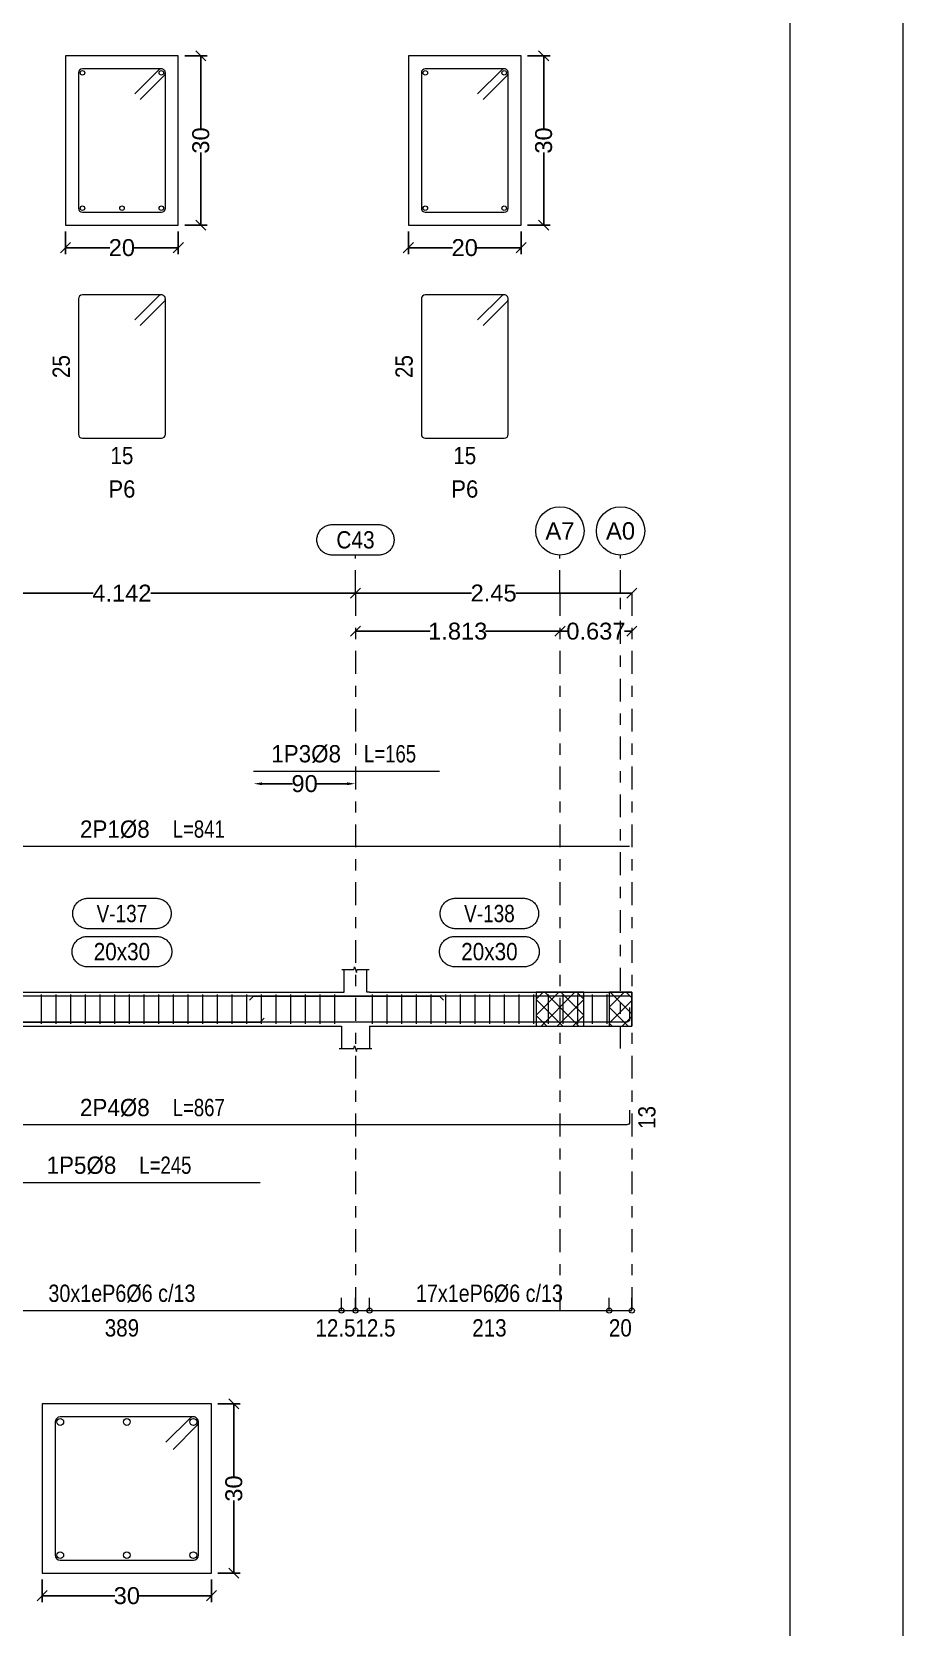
# Model space of a CAD drawing. Header units: millimetres. Extents: x 2 to 158, y -69 to 77.
# Drawn here: x 54.08 to 61.81, y -4.22 to 9.91 of the extents above; entities that cross this region are included whole.
import ezdxf
from ezdxf.enums import TextEntityAlignment as Align

# ---------------------------------------------------------------- set-up
doc = ezdxf.new("R2010")
doc.units = ezdxf.units.MM
doc.linetypes.add('CYPE_RAYAPUNTO', pattern=[0.4125, 0.2025, -0.105, 0, -0.105])
for name, color, linetype, lineweight in [('ALZ_ARM_LONG_ARM_TEXTOS', 3, 'Continuous', 9), ('ALZ_ARM_LONG_TXT_LONG', 3, 'Continuous', 9), ('ALZ_ARM_TRANS_TXT_EST', 3, 'Continuous', 9), ('ALZ_CONT_NUDOS', 122, 'Continuous', 9), ('ALZ_CONT_VIG_HORMIGON', 2, 'Continuous', 9), ('ALZ_COT_COT_ANCLAJES', 3, 'Continuous', 0), ('ALZ_COT_COT_ARM', 3, 'Continuous', 0), ('ALZ_COT_COT_EST', 3, 'Continuous', 0), ('ALZ_COT_COT_LIN_APOYOS', 2, 'CYPE_RAYAPUNTO', 0), ('ALZ_COT_LONGITUD_PROYECTADA', 122, 'Continuous', 0), ('ALZ_COT_TEXTOS_ESTRIBOS', 122, 'Continuous', 0), ('ALZ_REF_COT_LIN_AUX_COTA', 2, 'CYPE_RAYAPUNTO', 9), ('ALZ_REF_REF_NOMBRE', 3, 'Continuous', 9), ('ALZ_REF_REF_REFERENCIA', 3, 'Continuous', 9), ('ALZ_REF_TEXTO_REF_NOMBRE', 3, 'Continuous', 9), ('ALZ_REF_TEXTO_REF_REFERENCIA', 3, 'Continuous', 9), ('ARM_LONGITUDINAL_Ø12', 171, 'Continuous', 9), ('ARM_LONGITUDINAL_Ø8', 32, 'Continuous', 9), ('ARM_TRANSVERSAL_Ø6', 151, 'Continuous', 9), ('RECUAD_LIMITES', 2, 'Continuous', 0), ('RECUAD_MARCO', 1, 'Continuous', 20), ('SEC_CONT_VIG_HORMIGON_SECCION', 2, 'Continuous', 9), ('SEC_COTAS_SEC_DIM_VIGA', 122, 'Continuous', 0), ('SEC_COTAS_TEXTOS_DESPIECE_ESTRIBADO', 122, 'Continuous', 0), ('SEC_REF_TXT_POSICIONES_ARM_ESTRIBOS', 1, 'Continuous', 9)]:
    doc.layers.add(name, color=color, linetype=linetype, lineweight=lineweight)
doc.styles.add('CYPETXT_0.225_romans', font='arial.ttf', dxfattribs={"height": 0.15})
doc.styles.add('CYPETXT_romans', font='arial.ttf', dxfattribs={"height": 0.2})
doc.dimstyles.new('cype_arrow', dxfattribs={"dimtxt": 0.18, "dimasz": 0.075, "dimexe": 0.05625, "dimexo": 0.05625, "dimgap": 0, "dimtad": 0, "dimdec": 4, "dimzin": 0, "dimdsep": 46, "dimtxsty": 'CYPETXT_0.225_romans', "dimcen": 0.09, "dimadec": 0, "dimazin": 0, "dimtfac": 1, "dimtdec": 4, "dimtofl": 0, "dimtmove": 2, "dimatfit": 3, "dimfxl": 1, "dimtolj": 1, "dimtzin": 0, "dimarcsym": 0})
doc.dimstyles.new('cype_oblique', dxfattribs={"dimtxt": 0.18, "dimasz": 0.18, "dimexe": 0.05625, "dimexo": 0.05625, "dimgap": 0, "dimtad": 0, "dimdec": 4, "dimzin": 0, "dimdsep": 46, "dimtxsty": 'CYPETXT_0.225_romans', "dimblk": 'OBLIQUE', "dimtsz": 0.045, "dimcen": 0.09, "dimadec": 0, "dimazin": 0, "dimtfac": 1, "dimtdec": 4, "dimtofl": 0, "dimtmove": 2, "dimatfit": 3, "dimfxl": 1, "dimtolj": 1, "dimtzin": 0, "dimarcsym": 0})

# ---------------------------------------------------------------- blocks, each defined once
blk = doc.blocks.new('*D375')
at = {"layer": 'Defpoints', "color": 0, "transparency": 16777216}
for p in [(54.38, 8.199), (55.38, 8.199), (55.38, 7.999)]:
    blk.add_point(p, dxfattribs=at)
at = {"layer": 'SEC_COTAS_SEC_DIM_VIGA', "color": 0, "lineweight": -2, "transparency": 16777216}
for p, q in [((54.38, 8.142), (54.38, 7.943)), ((55.38, 8.142), (55.38, 7.943)), ((54.335, 7.954), (54.425, 8.044)), ((54.38, 7.999), (54.772, 7.999)), ((55.38, 7.999), (54.989, 7.999)), ((55.335, 7.954), (55.425, 8.044))]:
    blk.add_line(p, q, dxfattribs=at)
at = {"layer": 'SEC_COTAS_SEC_DIM_VIGA', "color": 0, "transparency": 16777216, "insert": (54.88, 7.999), "char_height": 0.15, "attachment_point": 5, "style": 'CYPETXT_0.225_romans'}
blk.add_mtext('\\A1;20', dxfattribs=at)
blk = doc.blocks.new('_OBLIQUE')
at = {"color": 0, "linetype": 'ByBlock', "lineweight": -2}
blk.add_line((-0.5, -0.5), (0.5, 0.5), dxfattribs=at)
blk = doc.blocks.new('*D376')
at = {"layer": 'Defpoints', "color": 0, "transparency": 16777216}
for p in [(55.38, 9.699), (55.58, 9.699), (55.38, 8.199)]:
    blk.add_point(p, dxfattribs=at)
at = {"layer": 'SEC_COTAS_SEC_DIM_VIGA', "color": 0, "lineweight": -2, "transparency": 16777216}
for p, q in [((55.437, 9.699), (55.636, 9.699)), ((55.625, 9.654), (55.535, 9.744)), ((55.58, 9.699), (55.58, 9.056)), ((55.58, 8.199), (55.58, 8.842)), ((55.625, 8.154), (55.535, 8.244)), ((55.437, 8.199), (55.636, 8.199))]:
    blk.add_line(p, q, dxfattribs=at)
at = {"layer": 'SEC_COTAS_SEC_DIM_VIGA', "color": 0, "transparency": 16777216, "insert": (55.58, 8.949), "char_height": 0.15, "attachment_point": 5, "rotation": 90, "style": 'CYPETXT_0.225_romans'}
blk.add_mtext('\\A1;30', dxfattribs=at)
blk = doc.blocks.new('*D377')
at = {"layer": 'Defpoints', "color": 0, "transparency": 16777216}
for p in [(57.42, 8.199), (58.42, 8.199), (58.42, 7.999)]:
    blk.add_point(p, dxfattribs=at)
at = {"layer": 'SEC_COTAS_SEC_DIM_VIGA', "color": 0, "lineweight": -2, "transparency": 16777216}
for p, q in [((57.42, 8.142), (57.42, 7.943)), ((58.42, 8.142), (58.42, 7.943)), ((57.375, 7.954), (57.465, 8.044)), ((57.42, 7.999), (57.812, 7.999)), ((58.42, 7.999), (58.029, 7.999)), ((58.375, 7.954), (58.465, 8.044))]:
    blk.add_line(p, q, dxfattribs=at)
at = {"layer": 'SEC_COTAS_SEC_DIM_VIGA', "color": 0, "transparency": 16777216, "insert": (57.92, 7.999), "char_height": 0.15, "attachment_point": 5, "style": 'CYPETXT_0.225_romans'}
blk.add_mtext('\\A1;20', dxfattribs=at)
blk = doc.blocks.new('*D378')
at = {"layer": 'Defpoints', "color": 0, "transparency": 16777216}
for p in [(58.42, 9.699), (58.62, 9.699), (58.42, 8.199)]:
    blk.add_point(p, dxfattribs=at)
at = {"layer": 'SEC_COTAS_SEC_DIM_VIGA', "color": 0, "lineweight": -2, "transparency": 16777216}
for p, q in [((58.477, 9.699), (58.676, 9.699)), ((58.665, 9.654), (58.575, 9.744)), ((58.62, 9.699), (58.62, 9.056)), ((58.62, 8.199), (58.62, 8.842)), ((58.665, 8.154), (58.575, 8.244)), ((58.477, 8.199), (58.676, 8.199))]:
    blk.add_line(p, q, dxfattribs=at)
at = {"layer": 'SEC_COTAS_SEC_DIM_VIGA', "color": 0, "transparency": 16777216, "insert": (58.62, 8.949), "char_height": 0.15, "attachment_point": 5, "rotation": 90, "style": 'CYPETXT_0.225_romans'}
blk.add_mtext('\\A1;30', dxfattribs=at)
blk = doc.blocks.new('*D379')
at = {"layer": 'ALZ_COT_LONGITUD_PROYECTADA', "color": 0, "lineweight": -2, "transparency": 16777216}
for p, q in [((56.906, 4.555), (56.996, 4.645)), ((56.951, 4.6), (57.612, 4.6)), ((58.764, 4.6), (58.104, 4.6)), ((58.719, 4.555), (58.809, 4.645))]:
    blk.add_line(p, q, dxfattribs=at)
at = {"layer": 'Defpoints', "color": 0, "transparency": 16777216}
for p in [(56.951, 4.6), (56.951, 4.6), (58.764, 4.6)]:
    blk.add_point(p, dxfattribs=at)
at = {"layer": 'ALZ_COT_LONGITUD_PROYECTADA', "color": 0, "transparency": 16777216, "insert": (57.858, 4.6), "char_height": 0.15, "attachment_point": 5, "style": 'CYPETXT_0.225_romans'}
blk.add_mtext('\\A1;1.813', dxfattribs=at)
blk = doc.blocks.new('*D380')
at = {"layer": 'ALZ_COT_LONGITUD_PROYECTADA', "color": 0, "lineweight": -2, "transparency": 16777216}
for p, q in [((58.719, 4.555), (58.809, 4.645)), ((58.764, 4.6), (58.83, 4.6)), ((59.401, 4.6), (59.336, 4.6)), ((59.356, 4.555), (59.446, 4.645))]:
    blk.add_line(p, q, dxfattribs=at)
at = {"layer": 'Defpoints', "color": 0, "transparency": 16777216}
for p in [(58.764, 4.6), (58.764, 4.6), (59.401, 4.6)]:
    blk.add_point(p, dxfattribs=at)
at = {"layer": 'ALZ_COT_LONGITUD_PROYECTADA', "color": 0, "transparency": 16777216, "insert": (59.083, 4.6), "char_height": 0.15, "attachment_point": 5, "style": 'CYPETXT_0.225_romans'}
blk.add_mtext('\\A1;0.637', dxfattribs=at)
blk = doc.blocks.new('*D382')
at = {"layer": 'ALZ_COT_LONGITUD_PROYECTADA', "color": 0, "lineweight": -2, "transparency": 16777216}
for p, q in [((52.765, 4.893), (52.855, 4.983)), ((56.906, 4.893), (56.996, 4.983)), ((52.81, 4.938), (54.625, 4.938)), ((56.951, 4.938), (55.136, 4.938))]:
    blk.add_line(p, q, dxfattribs=at)
at = {"layer": 'Defpoints', "color": 0, "transparency": 16777216}
for p in [(52.81, 4.938), (52.81, 4.938), (56.951, 4.938)]:
    blk.add_point(p, dxfattribs=at)
at = {"layer": 'ALZ_COT_LONGITUD_PROYECTADA', "color": 0, "transparency": 16777216, "insert": (54.88, 4.938), "char_height": 0.15, "attachment_point": 5, "style": 'CYPETXT_0.225_romans'}
blk.add_mtext('\\A1;4.142', dxfattribs=at)
blk = doc.blocks.new('*D383')
at = {"layer": 'ALZ_COT_LONGITUD_PROYECTADA', "color": 0, "lineweight": -2, "transparency": 16777216}
for p, q in [((56.906, 4.893), (56.996, 4.983)), ((59.356, 4.893), (59.446, 4.983)), ((56.951, 4.938), (57.98, 4.938)), ((59.401, 4.938), (58.373, 4.938))]:
    blk.add_line(p, q, dxfattribs=at)
at = {"layer": 'Defpoints', "color": 0, "transparency": 16777216}
for p in [(56.951, 4.938), (56.951, 4.938), (59.401, 4.938)]:
    blk.add_point(p, dxfattribs=at)
at = {"layer": 'ALZ_COT_LONGITUD_PROYECTADA', "color": 0, "transparency": 16777216, "insert": (58.176, 4.938), "char_height": 0.15, "attachment_point": 5, "style": 'CYPETXT_0.225_romans'}
blk.add_mtext('\\A1;2.45', dxfattribs=at)
blk = doc.blocks.new('*D160')
at = {"layer": 'ALZ_COT_COT_ARM', "color": 0, "lineweight": -2, "transparency": 16777216}
for p, q in [((56.123, 3.249), (56.392, 3.249)), ((56.876, 3.249), (56.607, 3.249))]:
    blk.add_line(p, q, dxfattribs=at)
at = {"layer": 'ALZ_COT_COT_ARM', "color": 0, "transparency": 16777216}
for points in [[(56.123, 3.261), (56.123, 3.236), (56.048, 3.249)], [(56.876, 3.261), (56.876, 3.236), (56.951, 3.249)]]:
    blk.add_solid(points, dxfattribs=at)
at = {"layer": 'Defpoints', "color": 0, "transparency": 16777216}
for p in [(56.048, 3.249), (56.951, 3.249), (56.951, 3.249)]:
    blk.add_point(p, dxfattribs=at)
at = {"layer": 'ALZ_COT_COT_ARM', "color": 0, "transparency": 16777216, "insert": (56.5, 3.249), "char_height": 0.15, "attachment_point": 5, "style": 'CYPETXT_0.225_romans'}
blk.add_mtext('\\A1;90', dxfattribs=at)
blk = doc.blocks.new('*D182')
at = {"layer": 'Defpoints', "color": 0, "transparency": 16777216}
for p in [(54.174, -3.747), (55.674, -3.747), (55.674, -3.947)]:
    blk.add_point(p, dxfattribs=at)
at = {"layer": 'SEC_COTAS_SEC_DIM_VIGA', "color": 0, "lineweight": -2, "transparency": 16777216}
for p, q in [((54.174, -3.803), (54.174, -4.003)), ((55.674, -3.803), (55.674, -4.003)), ((54.129, -3.992), (54.219, -3.902)), ((54.174, -3.947), (54.817, -3.947)), ((55.674, -3.947), (55.031, -3.947)), ((55.629, -3.992), (55.719, -3.902))]:
    blk.add_line(p, q, dxfattribs=at)
at = {"layer": 'SEC_COTAS_SEC_DIM_VIGA', "color": 0, "transparency": 16777216, "insert": (54.924, -3.947), "char_height": 0.15, "attachment_point": 5, "style": 'CYPETXT_0.225_romans'}
blk.add_mtext('\\A1;30', dxfattribs=at)
blk = doc.blocks.new('*D183')
at = {"layer": 'Defpoints', "color": 0, "transparency": 16777216}
for p in [(55.674, -2.247), (55.873, -2.247), (55.674, -3.747)]:
    blk.add_point(p, dxfattribs=at)
at = {"layer": 'SEC_COTAS_SEC_DIM_VIGA', "color": 0, "lineweight": -2, "transparency": 16777216}
for p, q in [((55.73, -2.247), (55.929, -2.247)), ((55.918, -2.292), (55.828, -2.202)), ((55.873, -2.247), (55.873, -2.89)), ((55.873, -3.747), (55.873, -3.104)), ((55.73, -3.747), (55.929, -3.747)), ((55.918, -3.792), (55.828, -3.702))]:
    blk.add_line(p, q, dxfattribs=at)
at = {"layer": 'SEC_COTAS_SEC_DIM_VIGA', "color": 0, "transparency": 16777216, "insert": (55.873, -2.997), "char_height": 0.15, "attachment_point": 5, "rotation": 90, "style": 'CYPETXT_0.225_romans'}
blk.add_mtext('\\A1;30', dxfattribs=at)

msp = doc.modelspace()

# ---------------------------------------------------------------- linework, layer by layer
at = {"layer": 'ALZ_CONT_NUDOS'}
for p, q in [((56.85137, 1.40116), (56.85137, 1.60116)), ((57.05137, 1.40116), (57.05137, 1.60116)), ((56.82637, 1.40116), (56.85137, 1.40116)), ((57.07637, 1.40116), (57.05137, 1.40116)), ((59.40137, 1.40116), (59.40137, 1.10116)), ((56.82637, 1.10116), (56.82637, 0.90116)), ((57.07637, 1.10116), (57.07637, 0.90116))]:
    msp.add_line(p, q, dxfattribs=at)
at = {"layer": 'ALZ_CONT_NUDOS', "lineweight": 0}
for p, q in [((58.5537, 1.34069), (58.61417, 1.40116)), ((58.5537, 1.19927), (58.75559, 1.40116)), ((58.78991, 1.10116), (58.5537, 1.33736)), ((58.59701, 1.10116), (58.89701, 1.40116)), ((58.93133, 1.10116), (58.63133, 1.40116)), ((58.73844, 1.10116), (58.97464, 1.33736)), ((58.97464, 1.19927), (58.77275, 1.40116)), ((58.97464, 1.34069), (58.91417, 1.40116)), ((59.20137, 1.26832), (59.33421, 1.40116)), ((59.20137, 1.1269), (59.40137, 1.3269)), ((59.40137, 1.20974), (59.20995, 1.40116)), ((59.40137, 1.35116), (59.35137, 1.40116)), ((58.64849, 1.10116), (58.5537, 1.19594)), ((58.87986, 1.10116), (58.97464, 1.19594)), ((59.36853, 1.10116), (59.20137, 1.26832)), ((59.31706, 1.10116), (59.40137, 1.18548)), ((59.22711, 1.10116), (59.20137, 1.1269))]:
    msp.add_line(p, q, dxfattribs=at)
at = {"layer": 'ALZ_CONT_NUDOS'}
for points in [[(56.83137, 1.60116), (56.93637, 1.60116), (56.94387, 1.62616), (56.95887, 1.57616), (56.96637, 1.60116), (57.07137, 1.60116)], [(59.20137, 1.40116), (59.40137, 1.40116)], [(59.20137, 1.10116), (59.40137, 1.10116)], [(56.80637, 0.90116), (56.93637, 0.90116), (56.94387, 0.92616), (56.95887, 0.87616), (56.96637, 0.90116), (57.09637, 0.90116)]]:
    msp.add_lwpolyline(points, dxfattribs=at)
at = {"layer": 'ALZ_CONT_NUDOS', "lineweight": 0}
for points in [[(58.5537, 1.40116), (58.5537, 1.10116), (58.97464, 1.10116), (58.97464, 1.40116), (58.5537, 1.40116)], [(59.20137, 1.40116), (59.20137, 1.10116), (59.40137, 1.10116), (59.40137, 1.40116), (59.20137, 1.40116)]]:
    msp.add_lwpolyline(points, close=True, dxfattribs=at)
at = {"layer": 'ALZ_CONT_VIG_HORMIGON'}
for p, q in [((52.93453, 1.40116), (56.82637, 1.40116)), ((57.07637, 1.40116), (58.76417, 1.40116)), ((58.76417, 1.40116), (59.20137, 1.40116)), ((52.93453, 1.10116), (56.82637, 1.10116)), ((57.07637, 1.10116), (58.76417, 1.10116)), ((58.76417, 1.10116), (59.20137, 1.10116))]:
    msp.add_line(p, q, dxfattribs=at)
at = {"layer": 'ALZ_COT_COT_EST'}
for p, q in [((56.82637, -1.41984), (56.82637, -1.30734)), ((56.95137, -1.41984), (56.95137, -1.30734)), ((57.07637, -1.41984), (57.07637, -1.30734)), ((59.20137, -1.41984), (59.20137, -1.30734))]:
    msp.add_line(p, q, dxfattribs=at)
for points in [[(52.93453, -1.41984), (56.82637, -1.41984), (56.82637, -1.30734)], [(56.82637, -1.41984), (56.95137, -1.41984), (56.95137, -1.30734)], [(56.95137, -1.41984), (57.07637, -1.41984), (57.07637, -1.30734)], [(57.07637, -1.41984), (59.20137, -1.41984), (59.20137, -1.30734)], [(59.20137, -1.41984), (59.40137, -1.41984), (59.40137, -1.30734)]]:
    msp.add_lwpolyline(points, dxfattribs=at)
for centre in [(56.82637, -1.41984), (56.82637, -1.41984), (56.95137, -1.41984), (56.95137, -1.41984), (57.07637, -1.41984), (57.07637, -1.41984), (59.20137, -1.41984), (59.20137, -1.41984), (59.40137, -1.41984)]:
    msp.add_circle(centre, 0.0225, dxfattribs=at)
at = {"layer": 'ALZ_COT_COT_LIN_APOYOS'}
for p, q in [((56.95137, 4.93769), (56.95137, -1.41984)), ((56.95137, 4.93769), (56.95137, -1.41984)), ((58.76417, 4.93769), (58.76417, -1.41984)), ((59.40137, 4.93769), (59.40137, -1.41984)), ((59.40137, 4.93769), (59.40137, -1.41984))]:
    msp.add_line(p, q, dxfattribs=at)
at = {"layer": 'ALZ_REF_COT_LIN_AUX_COTA'}
for p, q in [((56.95137, 4.93769), (56.95137, 5.27519)), ((58.76417, 4.93769), (58.76417, 5.27519)), ((59.30137, 4.93769), (59.30137, 5.27519)), ((59.30137, 0.90116), (59.30137, 4.93769))]:
    msp.add_line(p, q, dxfattribs=at)
at = {"layer": 'ALZ_REF_REF_NOMBRE'}
for points in [[(55.18195, 2.23366), (55.19097, 2.23336), (55.19995, 2.23246), (55.20884, 2.23096), (55.21762, 2.22886), (55.22623, 2.22619), (55.23465, 2.22295), (55.24284, 2.21915), (55.25075, 2.21482), (55.25835, 2.20996), (55.26562, 2.20461), (55.27251, 2.19878), (55.27899, 2.19251), (55.28504, 2.18582), (55.29064, 2.17874), (55.29574, 2.1713), (55.30034, 2.16354), (55.30441, 2.15549), (55.30793, 2.14718), (55.31089, 2.13866), (55.31327, 2.12996), (55.31507, 2.12112), (55.31627, 2.11217), (55.31688, 2.10317), (55.31688, 2.09415), (55.31627, 2.08515), (55.31507, 2.07621), (55.31327, 2.06737), (55.31089, 2.05866), (55.30793, 2.05014), (55.30441, 2.04183), (55.30034, 2.03378), (55.29574, 2.02602), (55.29064, 2.01858), (55.28504, 2.0115), (55.27899, 2.00481), (55.27251, 1.99854), (55.26562, 1.99271), (55.25835, 1.98736), (55.25075, 1.98251), (55.24284, 1.97817), (55.23465, 1.97437), (55.22623, 1.97113), (55.21762, 1.96846), (55.20884, 1.96637), (55.19995, 1.96487), (55.19097, 1.96396), (55.18195, 1.96366), (54.57895, 1.96366), (54.56993, 1.96396), (54.56096, 1.96487), (54.55206, 1.96637), (54.54329, 1.96846), (54.53467, 1.97113), (54.52625, 1.97437), (54.51807, 1.97817), (54.51015, 1.98251), (54.50255, 1.98736), (54.49529, 1.99271), (54.4884, 1.99854), (54.48191, 2.00481), (54.47586, 2.0115), (54.47027, 2.01858), (54.46516, 2.02602), (54.46056, 2.03378), (54.45649, 2.04183), (54.45297, 2.05014), (54.45001, 2.05866), (54.44763, 2.06737), (54.44583, 2.07621), (54.44463, 2.08515), (54.44403, 2.09415), (54.44403, 2.10317), (54.44463, 2.11217), (54.44583, 2.12112), (54.44763, 2.12996), (54.45001, 2.13866), (54.45297, 2.14718), (54.45649, 2.15549), (54.46056, 2.16354), (54.46516, 2.1713), (54.47027, 2.17874), (54.47586, 2.18582), (54.48191, 2.19251), (54.4884, 2.19878), (54.49529, 2.20461), (54.50255, 2.20996), (54.51015, 2.21482), (54.51807, 2.21915), (54.52625, 2.22295), (54.53467, 2.22619), (54.54329, 2.22886), (54.55206, 2.23096), (54.56096, 2.23246), (54.56993, 2.23336), (54.57895, 2.23366), (55.18195, 2.23366)], [(58.44037, 2.23366), (58.44939, 2.23336), (58.45836, 2.23246), (58.46726, 2.23096), (58.47604, 2.22886), (58.48465, 2.22619), (58.49307, 2.22295), (58.50126, 2.21915), (58.50917, 2.21482), (58.51677, 2.20996), (58.52404, 2.20461), (58.53093, 2.19878), (58.53741, 2.19251), (58.54346, 2.18582), (58.54905, 2.17874), (58.55416, 2.1713), (58.55876, 2.16354), (58.56283, 2.15549), (58.56635, 2.14718), (58.56931, 2.13866), (58.57169, 2.12996), (58.57349, 2.12112), (58.57469, 2.11217), (58.5753, 2.10317), (58.5753, 2.09415), (58.57469, 2.08515), (58.57349, 2.07621), (58.57169, 2.06737), (58.56931, 2.05866), (58.56635, 2.05014), (58.56283, 2.04183), (58.55876, 2.03378), (58.55416, 2.02602), (58.54905, 2.01858), (58.54346, 2.0115), (58.53741, 2.00481), (58.53093, 1.99854), (58.52404, 1.99271), (58.51677, 1.98736), (58.50917, 1.98251), (58.50126, 1.97817), (58.49307, 1.97437), (58.48465, 1.97113), (58.47604, 1.96846), (58.46726, 1.96637), (58.45836, 1.96487), (58.44939, 1.96396), (58.44037, 1.96366), (57.83737, 1.96366), (57.82835, 1.96396), (57.81938, 1.96487), (57.81048, 1.96637), (57.8017, 1.96846), (57.79309, 1.97113), (57.78467, 1.97437), (57.77648, 1.97817), (57.76857, 1.98251), (57.76097, 1.98736), (57.7537, 1.99271), (57.74681, 1.99854), (57.74033, 2.00481), (57.73428, 2.0115), (57.72869, 2.01858), (57.72358, 2.02602), (57.71898, 2.03378), (57.71491, 2.04183), (57.71139, 2.05014), (57.70843, 2.05866), (57.70605, 2.06737), (57.70425, 2.07621), (57.70305, 2.08515), (57.70245, 2.09415), (57.70245, 2.10317), (57.70305, 2.11217), (57.70425, 2.12112), (57.70605, 2.12996), (57.70843, 2.13866), (57.71139, 2.14718), (57.71491, 2.15549), (57.71898, 2.16354), (57.72358, 2.1713), (57.72869, 2.17874), (57.73428, 2.18582), (57.74033, 2.19251), (57.74681, 2.19878), (57.7537, 2.20461), (57.76097, 2.20996), (57.76857, 2.21482), (57.77648, 2.21915), (57.78467, 2.22295), (57.79309, 2.22619), (57.8017, 2.22886), (57.81048, 2.23096), (57.81938, 2.23246), (57.82835, 2.23336), (57.83737, 2.23366), (58.44037, 2.23366)], [(55.18758, 1.89616), (55.19659, 1.89586), (55.20557, 1.89496), (55.21447, 1.89346), (55.22324, 1.89136), (55.23186, 1.88869), (55.24028, 1.88545), (55.24846, 1.88165), (55.25637, 1.87732), (55.26398, 1.87246), (55.27124, 1.86711), (55.27813, 1.86128), (55.28462, 1.85501), (55.29067, 1.84832), (55.29626, 1.84124), (55.30137, 1.8338), (55.30596, 1.82604), (55.31003, 1.81799), (55.31356, 1.80968), (55.31652, 1.80116), (55.3189, 1.79246), (55.3207, 1.78362), (55.3219, 1.77467), (55.3225, 1.76567), (55.3225, 1.75665), (55.3219, 1.74765), (55.3207, 1.73871), (55.3189, 1.72987), (55.31652, 1.72116), (55.31356, 1.71264), (55.31003, 1.70433), (55.30596, 1.69628), (55.30137, 1.68852), (55.29626, 1.68108), (55.29067, 1.674), (55.28462, 1.66731), (55.27813, 1.66104), (55.27124, 1.65521), (55.26398, 1.64986), (55.25637, 1.64501), (55.24846, 1.64067), (55.24028, 1.63687), (55.23186, 1.63363), (55.22324, 1.63096), (55.21447, 1.62887), (55.20557, 1.62737), (55.19659, 1.62646), (55.18758, 1.62616), (54.57333, 1.62616), (54.56431, 1.62646), (54.55533, 1.62737), (54.54644, 1.62887), (54.53766, 1.63096), (54.52904, 1.63363), (54.52062, 1.63687), (54.51244, 1.64067), (54.50453, 1.64501), (54.49692, 1.64986), (54.48966, 1.65521), (54.48277, 1.66104), (54.47629, 1.66731), (54.47023, 1.674), (54.46464, 1.68108), (54.45954, 1.68852), (54.45494, 1.69628), (54.45087, 1.70433), (54.44735, 1.71264), (54.44439, 1.72116), (54.442, 1.72987), (54.44021, 1.73871), (54.439, 1.74765), (54.4384, 1.75665), (54.4384, 1.76567), (54.439, 1.77467), (54.44021, 1.78362), (54.442, 1.79246), (54.44439, 1.80116), (54.44735, 1.80968), (54.45087, 1.81799), (54.45494, 1.82604), (54.45954, 1.8338), (54.46464, 1.84124), (54.47023, 1.84832), (54.47629, 1.85501), (54.48277, 1.86128), (54.48966, 1.86711), (54.49692, 1.87246), (54.50453, 1.87732), (54.51244, 1.88165), (54.52062, 1.88545), (54.52904, 1.88869), (54.53766, 1.89136), (54.54644, 1.89346), (54.55533, 1.89496), (54.56431, 1.89586), (54.57333, 1.89616), (55.18758, 1.89616)], [(58.446, 1.89616), (58.45501, 1.89586), (58.46399, 1.89496), (58.47289, 1.89346), (58.48166, 1.89136), (58.49028, 1.88869), (58.4987, 1.88545), (58.50688, 1.88165), (58.51479, 1.87732), (58.5224, 1.87246), (58.52966, 1.86711), (58.53655, 1.86128), (58.54304, 1.85501), (58.54909, 1.84832), (58.55468, 1.84124), (58.55979, 1.8338), (58.56438, 1.82604), (58.56845, 1.81799), (58.57197, 1.80968), (58.57493, 1.80116), (58.57732, 1.79246), (58.57911, 1.78362), (58.58032, 1.77467), (58.58092, 1.76567), (58.58092, 1.75665), (58.58032, 1.74765), (58.57911, 1.73871), (58.57732, 1.72987), (58.57493, 1.72116), (58.57197, 1.71264), (58.56845, 1.70433), (58.56438, 1.69628), (58.55979, 1.68852), (58.55468, 1.68108), (58.54909, 1.674), (58.54304, 1.66731), (58.53655, 1.66104), (58.52966, 1.65521), (58.5224, 1.64986), (58.51479, 1.64501), (58.50688, 1.64067), (58.4987, 1.63687), (58.49028, 1.63363), (58.48166, 1.63096), (58.47289, 1.62887), (58.46399, 1.62737), (58.45501, 1.62646), (58.446, 1.62616), (57.83175, 1.62616), (57.82273, 1.62646), (57.81375, 1.62737), (57.80486, 1.62887), (57.79608, 1.63096), (57.78746, 1.63363), (57.77904, 1.63687), (57.77086, 1.64067), (57.76295, 1.64501), (57.75534, 1.64986), (57.74808, 1.65521), (57.74119, 1.66104), (57.7347, 1.66731), (57.72865, 1.674), (57.72306, 1.68108), (57.71795, 1.68852), (57.71336, 1.69628), (57.70929, 1.70433), (57.70577, 1.71264), (57.70281, 1.72116), (57.70042, 1.72987), (57.69863, 1.73871), (57.69742, 1.74765), (57.69682, 1.75665), (57.69682, 1.76567), (57.69742, 1.77467), (57.69863, 1.78362), (57.70042, 1.79246), (57.70281, 1.80116), (57.70577, 1.80968), (57.70929, 1.81799), (57.71336, 1.82604), (57.71795, 1.8338), (57.72306, 1.84124), (57.72865, 1.84832), (57.7347, 1.85501), (57.74119, 1.86128), (57.74808, 1.86711), (57.75534, 1.87246), (57.76295, 1.87732), (57.77086, 1.88165), (57.77904, 1.88545), (57.78746, 1.88869), (57.79608, 1.89136), (57.80486, 1.89346), (57.81375, 1.89496), (57.82273, 1.89586), (57.83175, 1.89616), (58.446, 1.89616)]]:
    msp.add_lwpolyline(points, close=True, dxfattribs=at)
at = {"layer": 'ALZ_REF_REF_REFERENCIA'}
msp.add_lwpolyline([(57.15837, 5.54519), (57.16739, 5.54488), (57.17636, 5.54398), (57.18526, 5.54248), (57.19404, 5.54039), (57.20265, 5.53772), (57.21107, 5.53447), (57.21926, 5.53068), (57.22717, 5.52634), (57.23477, 5.52149), (57.24204, 5.51613), (57.24893, 5.51031), (57.25541, 5.50404), (57.26146, 5.49735), (57.26705, 5.49027), (57.27216, 5.48283), (57.27676, 5.47506), (57.28083, 5.46701), (57.28435, 5.45871), (57.28731, 5.45018), (57.28969, 5.44148), (57.29149, 5.43264), (57.29269, 5.4237), (57.2933, 5.4147), (57.2933, 5.40567), (57.29269, 5.39667), (57.29149, 5.38773), (57.28969, 5.37889), (57.28731, 5.37019), (57.28435, 5.36167), (57.28083, 5.35336), (57.27676, 5.34531), (57.27216, 5.33754), (57.26705, 5.33011), (57.26146, 5.32303), (57.25541, 5.31633), (57.24893, 5.31006), (57.24204, 5.30424), (57.23477, 5.29889), (57.22717, 5.29403), (57.21926, 5.2897), (57.21107, 5.2859), (57.20265, 5.28266), (57.19404, 5.27998), (57.18526, 5.27789), (57.17636, 5.27639), (57.16739, 5.27549), (57.15837, 5.27519), (56.74437, 5.27519), (56.73535, 5.27549), (56.72638, 5.27639), (56.71748, 5.27789), (56.7087, 5.27998), (56.70009, 5.28266), (56.69167, 5.2859), (56.68348, 5.2897), (56.67557, 5.29403), (56.66797, 5.29889), (56.6607, 5.30424), (56.65381, 5.31006), (56.64733, 5.31633), (56.64128, 5.32303), (56.63569, 5.33011), (56.63058, 5.33754), (56.62598, 5.34531), (56.62191, 5.35336), (56.61839, 5.36167), (56.61543, 5.37019), (56.61305, 5.37889), (56.61125, 5.38773), (56.61005, 5.39667), (56.60945, 5.40567), (56.60945, 5.4147), (56.61005, 5.4237), (56.61125, 5.43264), (56.61305, 5.44148), (56.61543, 5.45018), (56.61839, 5.45871), (56.62191, 5.46701), (56.62598, 5.47506), (56.63058, 5.48283), (56.63569, 5.49027), (56.64128, 5.49735), (56.64733, 5.50404), (56.65381, 5.51031), (56.6607, 5.51613), (56.66797, 5.52149), (56.67557, 5.52634), (56.68348, 5.53068), (56.69167, 5.53447), (56.70009, 5.53772), (56.7087, 5.54039), (56.71748, 5.54248), (56.72638, 5.54398), (56.73535, 5.54488), (56.74437, 5.54519), (57.15837, 5.54519)], close=True, dxfattribs=at)
for centre in [(58.76417, 5.48919), (59.30137, 5.48919)]:
    msp.add_circle(centre, 0.214, dxfattribs=at)
at = {"layer": 'ARM_LONGITUDINAL_Ø12'}
for centre in [(54.3337, -2.40712), (54.9237, -2.40712), (55.5137, -2.40712), (54.3337, -3.58712), (54.9237, -3.58712), (55.5137, -3.58712)]:
    msp.add_circle(centre, 0.03, dxfattribs=at)
at = {"layer": 'ARM_LONGITUDINAL_Ø8'}
for p, q in [((56.04767, 1.36516), (56.01231, 1.32981)), ((57.69767, 1.36516), (57.73302, 1.32981)), ((56.10545, 1.13716), (56.14081, 1.17252))]:
    msp.add_line(p, q, dxfattribs=at)
for points in [[(56.04767, 3.36124), (57.69767, 3.36124)], [(59.38137, 2.69366), (50.9713, 2.69366)], [(59.38137, 1.36516), (50.9713, 1.36516)], [(56.04767, 1.36516), (57.69767, 1.36516)], [(59.38137, 1.26716), (59.38137, 1.16116), (59.37954, 1.15198), (59.37434, 1.14419), (59.36655, 1.13899), (59.35737, 1.13716), (50.9953, 1.13716), (50.98612, 1.13899), (50.97833, 1.14419), (50.97313, 1.15198), (50.9713, 1.16116), (50.9713, 1.26716)], [(53.65545, 1.13716), (56.10545, 1.13716)], [(59.38137, 0.35616), (59.38137, 0.25016), (59.37954, 0.24098), (59.37434, 0.23319), (59.36655, 0.22799), (59.35737, 0.22616), (50.9953, 0.22616), (50.98612, 0.22799), (50.97833, 0.23319), (50.97313, 0.24098), (50.9713, 0.25016), (50.9713, 0.35616)], [(53.65545, -0.28484), (56.10545, -0.28484)]]:
    msp.add_lwpolyline(points, dxfattribs=at)
for centre in [(54.53045, 9.54869), (55.23045, 9.54869), (57.57027, 9.54869), (58.27027, 9.54869), (54.53045, 8.34869), (54.88045, 8.34869), (55.23045, 8.34869), (57.57027, 8.34869), (58.27027, 8.34869)]:
    msp.add_circle(centre, 0.02, dxfattribs=at)
at = {"layer": 'ARM_TRANSVERSAL_Ø6'}
for p, q in [((54.16545, 1.38116), (54.16545, 1.12116)), ((54.29545, 1.38116), (54.29545, 1.12116)), ((54.42545, 1.38116), (54.42545, 1.12116)), ((54.55545, 1.38116), (54.55545, 1.12116)), ((54.68545, 1.38116), (54.68545, 1.12116)), ((54.81545, 1.38116), (54.81545, 1.12116)), ((54.94545, 1.38116), (54.94545, 1.12116)), ((55.07545, 1.38116), (55.07545, 1.12116)), ((55.20545, 1.38116), (55.20545, 1.12116)), ((55.33545, 1.38116), (55.33545, 1.12116)), ((55.46545, 1.38116), (55.46545, 1.12116)), ((55.59545, 1.38116), (55.59545, 1.12116)), ((55.72545, 1.38116), (55.72545, 1.12116)), ((55.85545, 1.38116), (55.85545, 1.12116)), ((55.98545, 1.38116), (55.98545, 1.12116)), ((56.11545, 1.38116), (56.11545, 1.12116)), ((56.24545, 1.38116), (56.24545, 1.12116)), ((56.37545, 1.38116), (56.37545, 1.12116)), ((56.50545, 1.38116), (56.50545, 1.12116)), ((56.63545, 1.38116), (56.63545, 1.12116)), ((56.76545, 1.38116), (56.76545, 1.12116)), ((57.09887, 1.38116), (57.09887, 1.12116)), ((57.22887, 1.38116), (57.22887, 1.12116)), ((57.35887, 1.38116), (57.35887, 1.12116)), ((57.48887, 1.38116), (57.48887, 1.12116)), ((57.61887, 1.38116), (57.61887, 1.12116)), ((57.74887, 1.38116), (57.74887, 1.12116)), ((57.87887, 1.38116), (57.87887, 1.12116)), ((58.00887, 1.38116), (58.00887, 1.12116)), ((58.13887, 1.38116), (58.13887, 1.12116)), ((58.26887, 1.38116), (58.26887, 1.12116)), ((58.39887, 1.38116), (58.39887, 1.12116)), ((58.52887, 1.38116), (58.52887, 1.12116)), ((58.65887, 1.38116), (58.65887, 1.12116)), ((58.78887, 1.38116), (58.78887, 1.12116)), ((58.91887, 1.38116), (58.91887, 1.12116)), ((59.04887, 1.38116), (59.04887, 1.12116)), ((59.17887, 1.38116), (59.17887, 1.12116))]:
    msp.add_line(p, q, dxfattribs=at)
for points in [[(55.04307, 9.31181), (55.2552, 9.52394), (55.25955, 9.52925), (55.26279, 9.5353), (55.26478, 9.54187), (55.26545, 9.54869), (55.26478, 9.55552), (55.26279, 9.56209), (55.25955, 9.56814), (55.2552, 9.57344), (55.2499, 9.57779), (55.24385, 9.58103), (55.23728, 9.58302), (55.23045, 9.58369), (54.53045, 9.58369), (54.51706, 9.58103), (54.5057, 9.57344), (54.49812, 9.56209), (54.49545, 9.54869), (54.49545, 8.34869), (54.49812, 8.3353), (54.5057, 8.32394), (54.51706, 8.31636), (54.53045, 8.31369), (55.23045, 8.31369), (55.24385, 8.31636), (55.2552, 8.32394), (55.26279, 8.3353), (55.26545, 8.34869), (55.26545, 9.54869), (55.26478, 9.55552), (55.26279, 9.56209), (55.25955, 9.56814), (55.2552, 9.57344), (55.2499, 9.57779), (55.24385, 9.58103), (55.23728, 9.58302), (55.23045, 9.58369), (55.22362, 9.58302), (55.21706, 9.58103), (55.21101, 9.57779), (55.2057, 9.57344), (54.99357, 9.36131)], [(58.08289, 9.31181), (58.29502, 9.52394), (58.29937, 9.52925), (58.30261, 9.5353), (58.3046, 9.54187), (58.30527, 9.54869), (58.3046, 9.55552), (58.30261, 9.56209), (58.29937, 9.56814), (58.29502, 9.57344), (58.28972, 9.57779), (58.28366, 9.58103), (58.2771, 9.58302), (58.27027, 9.58369), (57.57027, 9.58369), (57.55688, 9.58103), (57.54552, 9.57344), (57.53794, 9.56209), (57.53527, 9.54869), (57.53527, 8.34869), (57.53794, 8.3353), (57.54552, 8.32394), (57.55688, 8.31636), (57.57027, 8.31369), (58.27027, 8.31369), (58.28366, 8.31636), (58.29502, 8.32394), (58.30261, 8.3353), (58.30527, 8.34869), (58.30527, 9.54869), (58.3046, 9.55552), (58.30261, 9.56209), (58.29937, 9.56814), (58.29502, 9.57344), (58.28972, 9.57779), (58.28366, 9.58103), (58.2771, 9.58302), (58.27027, 9.58369), (58.26344, 9.58302), (58.25688, 9.58103), (58.25083, 9.57779), (58.24552, 9.57344), (58.03339, 9.36131)], [(55.04307, 7.30881), (55.2552, 7.52094), (55.25955, 7.52625), (55.26279, 7.5323), (55.26478, 7.53887), (55.26545, 7.54569), (55.26478, 7.55252), (55.26279, 7.55909), (55.25955, 7.56514), (55.2552, 7.57044), (55.2499, 7.57479), (55.24385, 7.57803), (55.23728, 7.58002), (55.23045, 7.58069), (54.53045, 7.58069), (54.51706, 7.57803), (54.5057, 7.57044), (54.49812, 7.55909), (54.49545, 7.54569), (54.49545, 6.34569), (54.49812, 6.3323), (54.5057, 6.32094), (54.51706, 6.31336), (54.53045, 6.31069), (55.23045, 6.31069), (55.24385, 6.31336), (55.2552, 6.32094), (55.26279, 6.3323), (55.26545, 6.34569), (55.26545, 7.54569), (55.26478, 7.55252), (55.26279, 7.55909), (55.25955, 7.56514), (55.2552, 7.57044), (55.2499, 7.57479), (55.24385, 7.57803), (55.23728, 7.58002), (55.23045, 7.58069), (55.22362, 7.58002), (55.21706, 7.57803), (55.21101, 7.57479), (55.2057, 7.57044), (54.99357, 7.35831)], [(58.08289, 7.30881), (58.29502, 7.52094), (58.29937, 7.52625), (58.30261, 7.5323), (58.3046, 7.53887), (58.30527, 7.54569), (58.3046, 7.55252), (58.30261, 7.55909), (58.29937, 7.56514), (58.29502, 7.57044), (58.28972, 7.57479), (58.28366, 7.57803), (58.2771, 7.58002), (58.27027, 7.58069), (57.57027, 7.58069), (57.55688, 7.57803), (57.54552, 7.57044), (57.53794, 7.55909), (57.53527, 7.54569), (57.53527, 6.34569), (57.53794, 6.3323), (57.54552, 6.32094), (57.55688, 6.31336), (57.57027, 6.31069), (58.27027, 6.31069), (58.28366, 6.31336), (58.29502, 6.32094), (58.30261, 6.3323), (58.30527, 6.34569), (58.30527, 7.54569), (58.3046, 7.55252), (58.30261, 7.55909), (58.29937, 7.56514), (58.29502, 7.57044), (58.28972, 7.57479), (58.28366, 7.57803), (58.2771, 7.58002), (58.27027, 7.58069), (58.26344, 7.58002), (58.25688, 7.57803), (58.25083, 7.57479), (58.24552, 7.57044), (58.03339, 7.35831)], [(55.33339, -2.65108), (55.54552, -2.43894), (55.55112, -2.43212), (55.55528, -2.42434), (55.55784, -2.4159), (55.5587, -2.40712), (55.55784, -2.39834), (55.55528, -2.3899), (55.55112, -2.38212), (55.54552, -2.3753), (55.5387, -2.36971), (55.53092, -2.36555), (55.52248, -2.36299), (55.5137, -2.36212), (54.3337, -2.36212), (54.31648, -2.36555), (54.30188, -2.3753), (54.29213, -2.3899), (54.2887, -2.40712), (54.2887, -3.58712), (54.29213, -3.60434), (54.30188, -3.61894), (54.31648, -3.6287), (54.3337, -3.63212), (55.5137, -3.63212), (55.53092, -3.6287), (55.54552, -3.61894), (55.55528, -3.60434), (55.5587, -3.58712), (55.5587, -2.40712), (55.55784, -2.39834), (55.55528, -2.3899), (55.55112, -2.38212), (55.54552, -2.3753), (55.5387, -2.36971), (55.53092, -2.36555), (55.52248, -2.36299), (55.5137, -2.36212), (55.50492, -2.36299), (55.49648, -2.36555), (55.4887, -2.36971), (55.48188, -2.3753), (55.26975, -2.58744)]]:
    msp.add_lwpolyline(points, dxfattribs=at)
at = {"layer": 'RECUAD_LIMITES'}
msp.add_lwpolyline([(2.40691, -19.61496), (61.80691, -19.61496), (61.80691, 22.38504), (2.40691, 22.38504), (2.40691, -19.61496)], close=True, dxfattribs=at)
at = {"layer": 'RECUAD_MARCO'}
msp.add_lwpolyline([(4.90691, -18.61496), (60.80691, -18.61496), (60.80691, 21.38504), (4.90691, 21.38504), (4.90691, -18.61496)], close=True, dxfattribs=at)
at = {"layer": 'SEC_CONT_VIG_HORMIGON_SECCION'}
for points in [[(55.38045, 9.69869), (54.38045, 9.69869), (54.38045, 8.19869), (55.38045, 8.19869), (55.38045, 9.69869)], [(58.42027, 9.69869), (57.42027, 9.69869), (57.42027, 8.19869), (58.42027, 8.19869), (58.42027, 9.69869)], [(55.6737, -2.24712), (54.1737, -2.24712), (54.1737, -3.74712), (55.6737, -3.74712), (55.6737, -2.24712)]]:
    msp.add_lwpolyline(points, close=True, dxfattribs=at)

# ---------------------------------------------------------------- texts
at = {"layer": 'ALZ_ARM_LONG_ARM_TEXTOS', "style": 'CYPETXT_romans', "width": 0.926742}
for s, p in [('1P3%%c8', (56.51392, 3.4379)), ('2P1%%c8', (54.81759, 2.77033)), ('2P4%%c8', (54.81759, 0.30283)), ('1P5%%c8', (54.5217, -0.20817))]:
    msp.add_text(s, height=0.153333, dxfattribs=at).set_placement(p, align=Align.CENTER)
at = {"layer": 'ALZ_ARM_LONG_TXT_LONG', "style": 'CYPETXT_romans', "width": 0.768527}
for s, p in [(' L=165', (57.23479, 3.4379)), (' L=841', (55.53846, 2.77033)), (' L=867', (55.53846, 0.30283)), (' L=245', (55.24258, -0.20817))]:
    msp.add_text(s, height=0.153333, dxfattribs=at).set_placement(p, align=Align.CENTER)
at = {"layer": 'ALZ_ARM_TRANS_TXT_EST', "style": 'CYPETXT_romans', "width": 0.816977}
for s, p in [('30x1eP6%%c6 c/13', (54.88045, -1.34317)), ('17x1eP6%%c6 c/13', (58.13887, -1.34317))]:
    msp.add_text(s, height=0.1533333, dxfattribs=at).set_placement(p, align=Align.CENTER)
at = {"layer": 'ALZ_COT_COT_ANCLAJES', "style": 'CYPETXT_romans', "width": 0.853312}
msp.add_text('13', height=0.153333, rotation=90, dxfattribs=at).set_placement((59.45804, 0.29116), align=Align.TOP_CENTER)
at = {"layer": 'ALZ_COT_TEXTOS_ESTRIBOS', "style": 'CYPETXT_romans', "width": 0.853312}
for s, p in [('389', (54.88045, -1.49651)), ('213', (58.13887, -1.49651))]:
    msp.add_text(s, height=0.153333, dxfattribs=at).set_placement(p, align=Align.TOP_CENTER)
at = {"layer": 'ALZ_COT_TEXTOS_ESTRIBOS', "style": 'CYPETXT_romans'}
for s, width, p in [('12.5', 0.85041, (56.95137, -1.49651)), ('20', 0.853312, (59.40137, -1.49651))]:
    msp.add_text(s, height=0.153333, dxfattribs=dict(at, width=width)).set_placement(p, align=Align.TOP_RIGHT)
at = {"layer": 'ALZ_COT_TEXTOS_ESTRIBOS', "style": 'CYPETXT_romans', "width": 0.85041}
msp.add_text('12.5', height=0.153333, dxfattribs=at).set_placement((56.95137, -1.49651), align=Align.TOP_LEFT)
at = {"layer": 'ALZ_REF_TEXTO_REF_NOMBRE', "style": 'CYPETXT_romans'}
for s, width, p in [('V-137', 0.78605, (54.88045, 2.09866)), ('V-138', 0.78605, (58.13887, 2.09866)), ('20x30', 0.857077, (54.88045, 1.76116)), ('20x30', 0.857077, (58.13887, 1.76116))]:
    msp.add_text(s, height=0.153333, dxfattribs=dict(at, width=width)).set_placement(p, align=Align.MIDDLE_CENTER)
at = {"layer": 'ALZ_REF_TEXTO_REF_REFERENCIA', "style": 'CYPETXT_romans'}
for s, width, p in [('A7', 0.985203, (58.76417, 5.48919)), ('A0', 0.985203, (59.30137, 5.48919)), ('C43', 0.864, (56.95137, 5.41019))]:
    msp.add_text(s, height=0.153333, dxfattribs=dict(at, width=width)).set_placement(p, align=Align.MIDDLE_CENTER)
at = {"layer": 'SEC_COTAS_TEXTOS_DESPIECE_ESTRIBADO', "style": 'CYPETXT_romans', "width": 0.853312}
for p in [(54.41878, 6.94569), (57.4586, 6.94569)]:
    msp.add_text('25', height=0.153333, rotation=90, dxfattribs=at).set_placement(p, align=Align.CENTER)
for p in [(54.88045, 6.23403), (57.92027, 6.23403)]:
    msp.add_text('15', height=0.153333, dxfattribs=at).set_placement(p, align=Align.TOP_CENTER)
at = {"layer": 'SEC_REF_TXT_POSICIONES_ARM_ESTRIBOS', "style": 'CYPETXT_romans', "width": 0.914795}
for p in [(54.88045, 5.86069), (57.92027, 5.86069)]:
    msp.add_text('P6', height=0.153333, dxfattribs=at).set_placement(p, align=Align.MIDDLE_CENTER)

# ---------------------------------------------------------------- dimensions: what is measured, and where the dimension line sits
at = {"layer": 'ALZ_COT_COT_ARM'}
dim = msp.add_aligned_dim(p1=(56.04767, 3.24874), p2=(56.95137, 3.24874), distance=0, text='90', dimstyle='cype_arrow', override={"dimexe": 0, "dimexo": 0}, dxfattribs=at)
dim.commit()
dim.dimension.update_dxf_attribs({"geometry": '*D160', "text_midpoint": (56.49952, 3.24874)})
at = {"layer": 'ALZ_COT_LONGITUD_PROYECTADA'}
for p1, p2, text, picture, middle in [((56.95137, 4.93769), (52.80953, 4.93769), '4.142', '*D382', (54.88045, 4.93769)), ((59.40137, 4.93769), (56.95137, 4.93769), '2.45', '*D383', (58.17637, 4.93769)), ((58.76417, 4.60019), (56.95137, 4.60019), '1.813', '*D379', (57.85777, 4.60019)), ((59.40137, 4.60019), (58.76417, 4.60019), '0.637', '*D380', (59.08277, 4.60019))]:
    dim = msp.add_aligned_dim(p1=p1, p2=p2, distance=0, text=text, dimstyle='cype_oblique', override={"dimexe": 0, "dimexo": 0}, dxfattribs=at)
    dim.commit()
    dim.dimension.update_dxf_attribs({"geometry": picture, "text_midpoint": middle})
at = {"layer": 'SEC_COTAS_SEC_DIM_VIGA'}
for p1, p2, text, picture, middle in [((55.38045, 8.19869), (55.38045, 9.69869), '30', '*D376', (55.57995, 8.94869)), ((58.42027, 8.19869), (58.42027, 9.69869), '30', '*D378', (58.61977, 8.94869)), ((54.38045, 8.19869), (55.38045, 8.19869), '20', '*D375', (54.88045, 7.99919)), ((57.42027, 8.19869), (58.42027, 8.19869), '20', '*D377', (57.92027, 7.99919)), ((55.6737, -3.74712), (55.6737, -2.24712), '30', '*D183', (55.8732, -2.99712)), ((54.1737, -3.74712), (55.6737, -3.74712), '30', '*D182', (54.9237, -3.94662))]:
    dim = msp.add_aligned_dim(p1=p1, p2=p2, distance=-0.1995, text=text, dimstyle='cype_oblique', dxfattribs=at)
    dim.commit()
    dim.dimension.update_dxf_attribs({"geometry": picture, "text_midpoint": middle})

doc.saveas('drawing.dxf')
